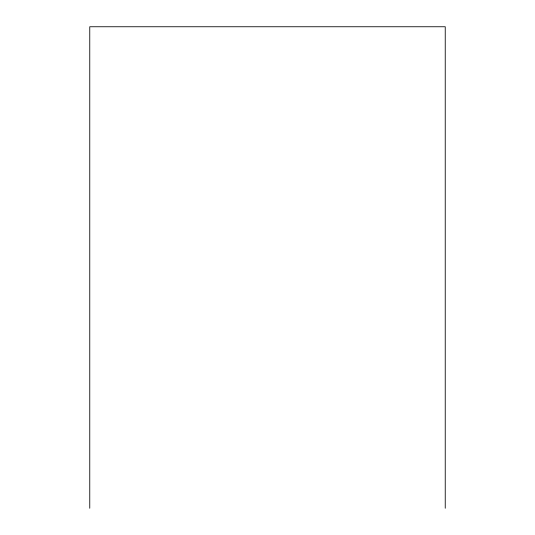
<?xml version="1.0" encoding="UTF-8"?>
<svg xmlns="http://www.w3.org/2000/svg" width="535" height="535" viewBox="0 0 535 535"><rect width="100%" height="100%" fill="white"/><g stroke="black" fill="none" stroke-linecap="round" stroke-linejoin="round"><path stroke-width="0.8" d="M445.24 508.25L445.24 26.75L89.76 26.75L89.76 508.25"/></g></svg>
